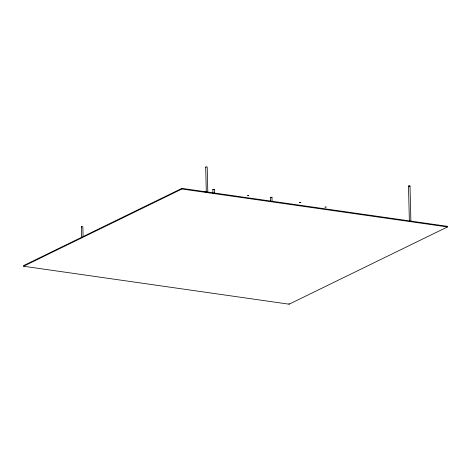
<?xml version="1.0" encoding="UTF-8"?>
<svg xmlns="http://www.w3.org/2000/svg" width="471" height="471" viewBox="0 0 471 471"><rect width="100%" height="100%" fill="white"/><g stroke="black" fill="none" stroke-linecap="round" stroke-linejoin="round"><path stroke-width="0.71" d="M81.607 237.837L81.336 226.822L81.836 226.604L82.849 226.769L83.084 236.312M206.292 191.821L205.686 167.04L206.563 166.805L207.199 166.987L207.823 192.498M212.91 193.098L212.821 189.477L213.551 189.26L214.334 189.448L214.423 193.045M214.334 189.448L214.04 189.63M270.631 200.993L270.542 197.337L271.902 197.19L272.167 201.665M409.358 220.917L408.504 186.021L409.228 185.786L410.017 185.968L410.871 220.87M272.055 197.325L270.566 197.396M410.017 185.992L409.523 186.186M206.375 191.903L204.909 191.933M181.906 188.376L23.55 265.62L23.568 266.245L289.094 304.195L447.45 226.945L447.432 226.327L181.906 188.376L181.924 189.001L23.568 266.245M326.173 207.246C326.939 206.657 323.942 206.946 325.214 207.311M248.452 195.718C249.671 195.288 246.669 195.159 247.499 195.706M409.063 186.204L408.528 186.063M181.924 189.001L447.45 226.945M206.057 167.205L205.709 167.081M81.707 226.987L81.348 226.845M213.133 189.654L212.845 189.542M289.076 303.571L289.094 304.195M299.474 202.559L300.987 202.524L299.485 202.536"/></g></svg>
